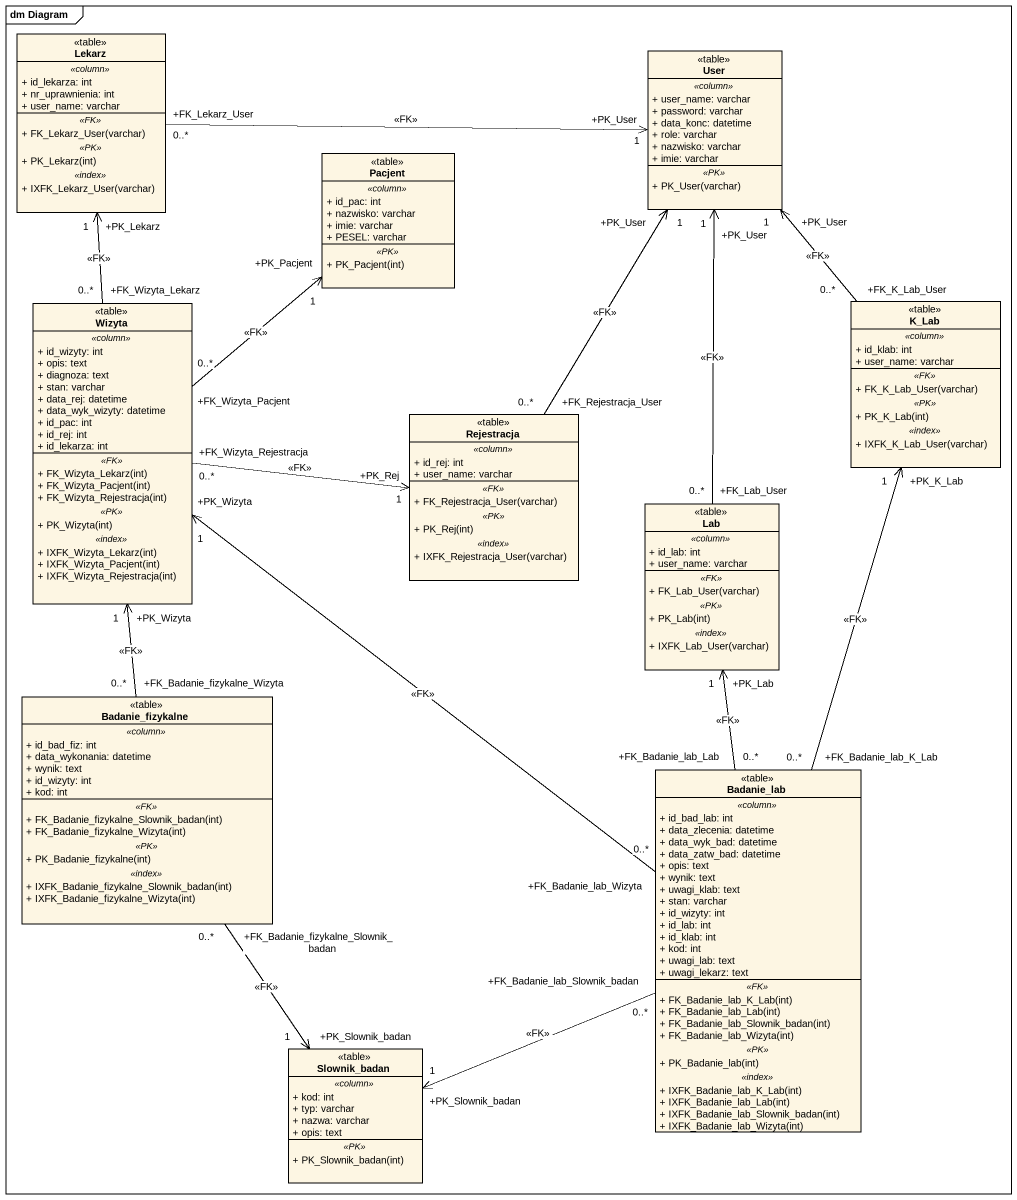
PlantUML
@startuml
mainframe dm Diagram
hide circle
hide empty members
skinparam classAttributeIconSize 0
class Lekarz <<table>> {
  .. <<column>> ..
  + id_lekarza: int
  + nr_uprawnienia: int
  + user_name: varchar
  .. <<FK>> ..
  + FK_Lekarz_User(varchar)
  .. <<PK>> ..
  + PK_Lekarz(int)
  .. <<index>> ..
  + IXFK_Lekarz_User(varchar)
}
class User <<table>> {
  .. <<column>> ..
  + user_name: varchar
  + password: varchar
  + data_konc: datetime
  + role: varchar
  + nazwisko: varchar
  + imie: varchar
  .. <<PK>> ..
  + PK_User(varchar)
}
class Pacjent <<table>> {
  .. <<column>> ..
  + id_pac: int
  + nazwisko: varchar
  + imie: varchar
  + PESEL: varchar
  .. <<PK>> ..
  + PK_Pacjent(int)
}
class Wizyta <<table>> {
  .. <<column>> ..
  + id_wizyty: int
  + opis: text
  + diagnoza: text
  + stan: varchar
  + data_rej: datetime
  + data_wyk_wizyty: datetime
  + id_pac: int
  + id_rej: int
  + id_lekarza: int
  .. <<FK>> ..
  + FK_Wizyta_Lekarz(int)
  + FK_Wizyta_Pacjent(int)
  + FK_Wizyta_Rejestracja(int)
  .. <<PK>> ..
  + PK_Wizyta(int)
  .. <<index>> ..
  + IXFK_Wizyta_Lekarz(int)
  + IXFK_Wizyta_Pacjent(int)
  + IXFK_Wizyta_Rejestracja(int)
}
class K_Lab <<table>> {
  .. <<column>> ..
  + id_klab: int
  + user_name: varchar
  .. <<FK>> ..
  + FK_K_Lab_User(varchar)
  .. <<PK>> ..
  + PK_K_Lab(int)
  .. <<index>> ..
  + IXFK_K_Lab_User(varchar)
}
class Rejestracja <<table>> {
  .. <<column>> ..
  + id_rej: int
  + user_name: varchar
  .. <<FK>> ..
  + FK_Rejestracja_User(varchar)
  .. <<PK>> ..
  + PK_Rej(int)
  .. <<index>> ..
  + IXFK_Rejestracja_User(varchar)
}
class Lab <<table>> {
  .. <<column>> ..
  + id_lab: int
  + user_name: varchar
  .. <<FK>> ..
  + FK_Lab_User(varchar)
  .. <<PK>> ..
  + PK_Lab(int)
  .. <<index>> ..
  + IXFK_Lab_User(varchar)
}
class Badanie_fizykalne <<table>> {
  .. <<column>> ..
  + id_bad_fiz: int
  + data_wykonania: datetime
  + wynik: text
  + id_wizyty: int
  + kod: int
  .. <<FK>> ..
  + FK_Badanie_fizykalne_Slownik_badan(int)
  + FK_Badanie_fizykalne_Wizyta(int)
  .. <<PK>> ..
  + PK_Badanie_fizykalne(int)
  .. <<index>> ..
  + IXFK_Badanie_fizykalne_Slownik_badan(int)
  + IXFK_Badanie_fizykalne_Wizyta(int)
}
class Badanie_lab <<table>> {
  .. <<column>> ..
  + id_bad_lab: int
  + data_zlecenia: datetime
  + data_wyk_bad: datetime
  + data_zatw_bad: datetime
  + opis: text
  + wynik: text
  + uwagi_klab: text
  + stan: varchar
  + id_wizyty: int
  + id_lab: int
  + id_klab: int
  + kod: int
  + uwagi_lab: text
  + uwagi_lekarz: text
  .. <<FK>> ..
  + FK_Badanie_lab_K_Lab(int)
  + FK_Badanie_lab_Lab(int)
  + FK_Badanie_lab_Slownik_badan(int)
  + FK_Badanie_lab_Wizyta(int)
  .. <<PK>> ..
  + PK_Badanie_lab(int)
  .. <<index>> ..
  + IXFK_Badanie_lab_K_Lab(int)
  + IXFK_Badanie_lab_Lab(int)
  + IXFK_Badanie_lab_Slownik_badan(int)
  + IXFK_Badanie_lab_Wizyta(int)
}
class Slownik_badan <<table>> {
  .. <<column>> ..
  + kod: int
  + typ: varchar
  + nazwa: varchar
  + opis: text
  .. <<PK>> ..
  + PK_Slownik_badan(int)
}
Lekarz "+FK_Lekarz_User\n0..*" -right-> "+PK_User\n1" User : <<FK>>
Wizyta "+FK_Wizyta_Lekarz\n0..*" -up-> "+PK_Lekarz\n1" Lekarz : <<FK>>
Wizyta "+FK_Wizyta_Pacjent\n0..*" -up-> "+PK_Pacjent\n1" Pacjent : <<FK>>
Wizyta "+FK_Wizyta_Rejestracja\n0..*" -right-> "+PK_Rej\n1" Rejestracja : <<FK>>
K_Lab "+FK_K_Lab_User\n0..*" -up-> "+PK_User\n1" User : <<FK>>
Rejestracja "+FK_Rejestracja_User\n0..*" -up-> "+PK_User\n1" User : <<FK>>
Lab "+FK_Lab_User\n0..*" -up-> "+PK_User\n1" User : <<FK>>
Badanie_fizykalne "+FK_Badanie_fizykalne_Wizyta\n0..*" -up-> "+PK_Wizyta\n1" Wizyta : <<FK>>
Badanie_fizykalne "+FK_Badanie_fizykalne_Slownik_badan\n0..*" --> "+PK_Slownik_badan\n1" Slownik_badan : <<FK>>
Badanie_lab "+FK_Badanie_lab_Wizyta\n0..*" -up-> "+PK_Wizyta\n1" Wizyta : <<FK>>
Badanie_lab "+FK_Badanie_lab_K_Lab\n0..*" -up-> "+PK_K_Lab\n1" K_Lab : <<FK>>
Badanie_lab "+FK_Badanie_lab_Lab\n0..*" -up-> "+PK_Lab\n1" Lab : <<FK>>
Badanie_lab "+FK_Badanie_lab_Slownik_badan\n0..*" -left-> "+PK_Slownik_badan\n1" Slownik_badan : <<FK>>
@enduml
